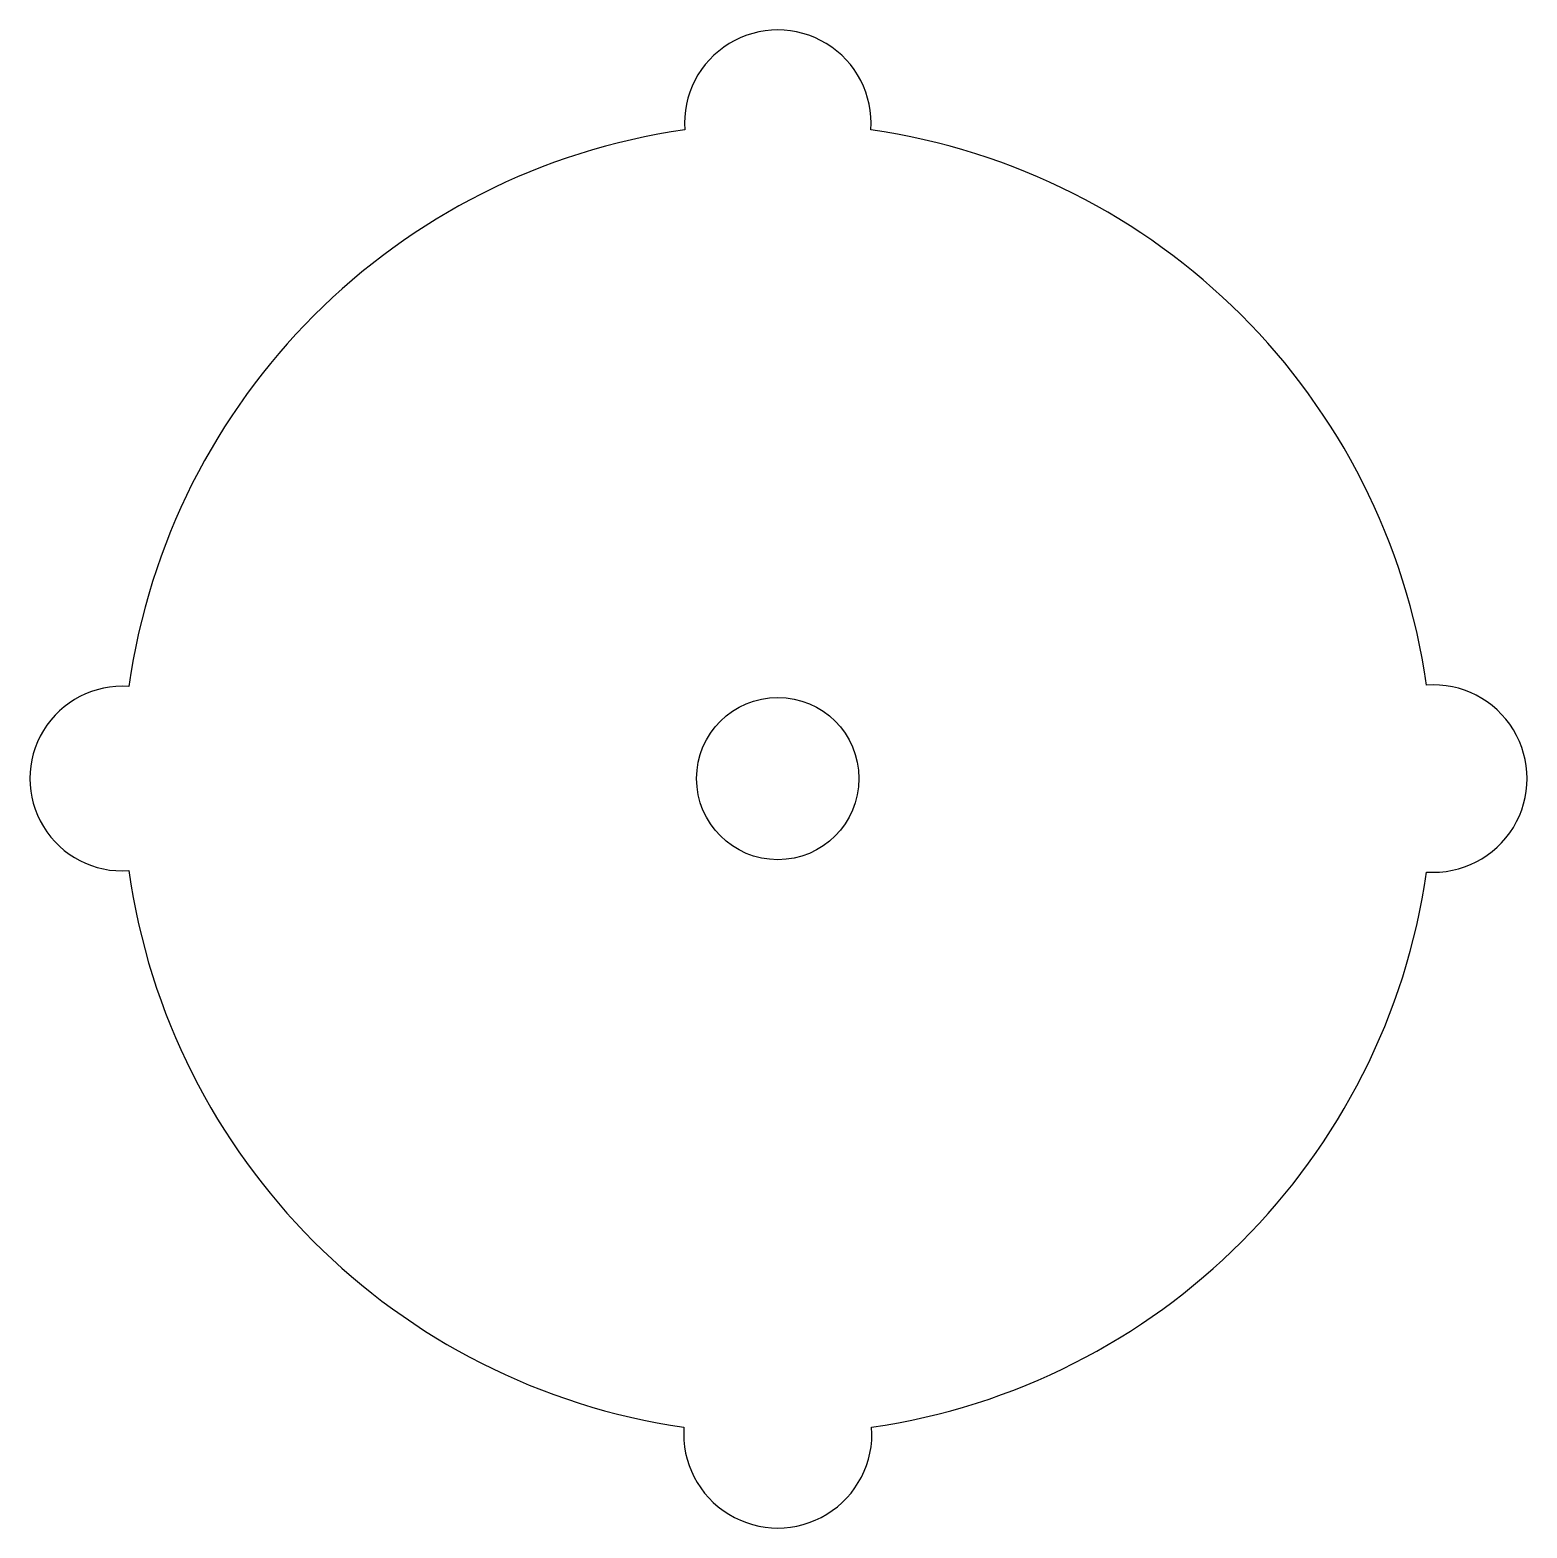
# Model space of a CAD drawing. Extents: x -101 to 102, y -102 to 102.
import ezdxf

# ---------------------------------------------------------------- set-up
doc = ezdxf.new("R2010")
doc.units = 0
doc.header["$MEASUREMENT"] = 0
doc.layers.add('VISIBLE', color=7, linetype='CONTINUOUS')

msp = doc.modelspace()

# ---------------------------------------------------------------- linework, layer by layer
at = {"layer": 'VISIBLE'}
msp.add_circle((0, 0), 11.01, dxfattribs=at)
for centre, radius, start, end in [((0, 88.9), 12.65, 355.9214, 184.0786), ((0, 0), 88.9, 98.1573, 171.9271), ((0, 0), 88.9, 8.1977, 81.8427), ((-88.9, 0), 12.52, 85.9635, 274.0365), ((88.9, 0), 12.71, 265.9012, 94.0988), ((0, 0), 88.9, 188.0729, 261.7668), ((0, 0), 88.9, 278.2332, 351.8023), ((0, -88.9), 12.76, 175.8834, 4.1166)]:
    msp.add_arc(centre, radius, start, end, dxfattribs=at)

doc.saveas('drawing.dxf')
